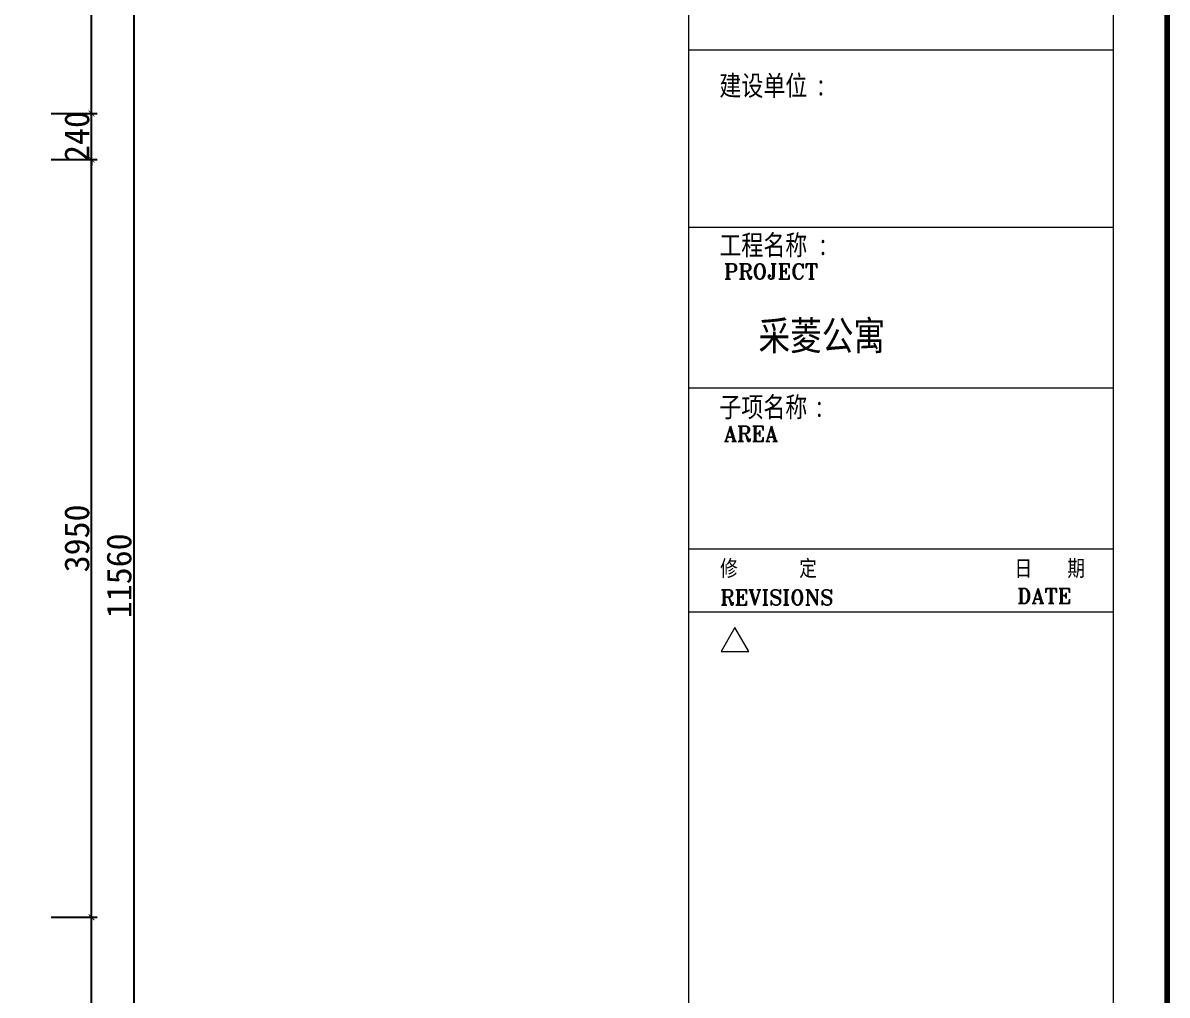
# Model space of a CAD drawing. Header units: millimetres. Extents: x 44393 to 91220, y 25301 to 41858.
# Drawn here: x 85253 to 91220, y 31722 to 36790 of the extents above; entities that cross this region are included whole.
import ezdxf

# ---------------------------------------------------------------- set-up
doc = ezdxf.new("R2010")
doc.units = ezdxf.units.MM
doc.layers.add('图框', color=165, linetype='Continuous', lineweight=0)
doc.layers.add('目录', color=50, linetype='Continuous')
doc.styles.add('COMANT', font='romant.shx')
doc.styles.add('黑体', font='simhei.ttf')
doc.dimstyles.new('cf', dxfattribs={"dimtxt": 130, "dimasz": 30, "dimexe": 30, "dimexo": 30, "dimgap": 10, "dimtad": 1, "dimdec": 0, "dimdsep": 46, "dimtxsty": '黑体', "dimblk": 'ARCHTICK', "dimcen": 2.5, "dimdle": 20, "dimclrd": 251, "dimclre": 251, "dimclrt": 251, "dimadec": 0, "dimazin": 0, "dimtfac": 1, "dimtdec": 0, "dimtix": 1, "dimtmove": 0, "dimatfit": 3, "dimfxl": 1, "dimtzin": 0, "dimarcsym": 0})

# ---------------------------------------------------------------- blocks, each defined once
blk = doc.blocks.new('_ArchTick')
at = {"color": 0, "linetype": 'ByBlock', "const_width": 0.15}
blk.add_lwpolyline([(-0.5, -0.5), (0.5, 0.5)], dxfattribs=at)
blk = doc.blocks.new('*D199')
at = {"color": 251, "lineweight": -2, "transparency": 16777216}
for p, q in [((85400.5, 32128), (85640.5, 32128)), ((85610.5, 28108), (85610.5, 32148)), ((85400.5, 28128), (85640.5, 28128))]:
    blk.add_line(p, q, dxfattribs=at)
at = {"layer": 'DEFPOINTS', "color": 0, "transparency": 16777216}
for p in [(85370.5, 32128), (85610.5, 32128), (85370.5, 28128)]:
    blk.add_point(p, dxfattribs=at)
at = {"color": 251, "lineweight": -2, "transparency": 16777216, "xscale": 30, "yscale": 30, "zscale": 30}
for p, rotation in [((85610.5, 32128), 90), ((85610.5, 28128), 270)]:
    blk.add_blockref('_ArchTick', p, dxfattribs=dict(at, rotation=rotation))
at = {"color": 251, "lineweight": 90, "transparency": 16777216, "insert": (85534.8, 30128), "char_height": 130, "attachment_point": 5, "rotation": 90, "style": '黑体'}
blk.add_mtext('4000', dxfattribs=at)
blk = doc.blocks.new('*D200')
at = {"color": 251, "lineweight": -2, "transparency": 16777216}
for p, q in [((85400.5, 36078), (85640.5, 36078)), ((85610.5, 32108), (85610.5, 36098)), ((85400.5, 32128), (85640.5, 32128))]:
    blk.add_line(p, q, dxfattribs=at)
at = {"layer": 'DEFPOINTS', "color": 0, "transparency": 16777216}
for p in [(85370.5, 36078), (85610.5, 36078), (85370.5, 32128)]:
    blk.add_point(p, dxfattribs=at)
at = {"color": 251, "lineweight": -2, "transparency": 16777216, "xscale": 30, "yscale": 30, "zscale": 30}
for p, rotation in [((85610.5, 36078), 90), ((85610.5, 32128), 270)]:
    blk.add_blockref('_ArchTick', p, dxfattribs=dict(at, rotation=rotation))
at = {"color": 251, "lineweight": 90, "transparency": 16777216, "insert": (85534.8, 34103), "char_height": 130, "attachment_point": 5, "rotation": 90, "style": '黑体'}
blk.add_mtext('3950', dxfattribs=at)
blk = doc.blocks.new('*D201')
at = {"color": 251, "lineweight": -2, "transparency": 16777216}
for p, q in [((85610.5, 36318), (85610.5, 36348)), ((85400.5, 36318), (85640.5, 36318)), ((85610.5, 36078), (85610.5, 36318)), ((85400.5, 36078), (85640.5, 36078)), ((85610.5, 36078), (85610.5, 36048))]:
    blk.add_line(p, q, dxfattribs=at)
at = {"layer": 'DEFPOINTS', "color": 0, "transparency": 16777216}
for p in [(85370.5, 36318), (85610.5, 36318), (85370.5, 36078)]:
    blk.add_point(p, dxfattribs=at)
at = {"color": 251, "lineweight": -2, "transparency": 16777216, "xscale": 30, "yscale": 30, "zscale": 30}
for p, rotation in [((85610.5, 36318), 270), ((85610.5, 36078), 90)]:
    blk.add_blockref('_ArchTick', p, dxfattribs=dict(at, rotation=rotation))
at = {"color": 251, "lineweight": 90, "transparency": 16777216, "insert": (85534.8, 36198), "char_height": 130, "attachment_point": 5, "rotation": 90, "style": '黑体'}
blk.add_mtext('240', dxfattribs=at)
blk = doc.blocks.new('*D202')
at = {"color": 251, "lineweight": -2, "transparency": 16777216}
for p, q in [((85400.5, 39688), (85640.5, 39688)), ((85610.5, 36298), (85610.5, 39708)), ((85400.5, 36318), (85640.5, 36318))]:
    blk.add_line(p, q, dxfattribs=at)
at = {"layer": 'DEFPOINTS', "color": 0, "transparency": 16777216}
for p in [(85370.5, 39688), (85610.5, 39688), (85370.5, 36318)]:
    blk.add_point(p, dxfattribs=at)
at = {"color": 251, "lineweight": -2, "transparency": 16777216, "xscale": 30, "yscale": 30, "zscale": 30}
for p, rotation in [((85610.5, 39688), 90), ((85610.5, 36318), 270)]:
    blk.add_blockref('_ArchTick', p, dxfattribs=dict(at, rotation=rotation))
at = {"color": 251, "lineweight": 90, "transparency": 16777216, "insert": (85534.8, 38003), "char_height": 130, "attachment_point": 5, "rotation": 90, "style": '黑体'}
blk.add_mtext('3370', dxfattribs=at)
blk = doc.blocks.new('*D203')
at = {"color": 251, "lineweight": -2, "transparency": 16777216}
for p, q in [((85400.5, 39688), (85860.5, 39688)), ((85830.5, 39708), (85830.5, 28108)), ((85400.5, 28128), (85860.5, 28128))]:
    blk.add_line(p, q, dxfattribs=at)
at = {"layer": 'DEFPOINTS', "color": 0, "transparency": 16777216}
for p in [(85370.5, 39688), (85370.5, 28128), (85830.5, 28128)]:
    blk.add_point(p, dxfattribs=at)
at = {"color": 251, "lineweight": -2, "transparency": 16777216, "xscale": 30, "yscale": 30, "zscale": 30}
for p, rotation in [((85830.5, 39688), 90), ((85830.5, 28128), 270)]:
    blk.add_blockref('_ArchTick', p, dxfattribs=dict(at, rotation=rotation))
at = {"color": 251, "lineweight": 90, "transparency": 16777216, "insert": (85754.8, 33908), "char_height": 130, "attachment_point": 5, "rotation": 90, "style": '黑体'}
blk.add_mtext('11560', dxfattribs=at)

msp = doc.modelspace()

# ---------------------------------------------------------------- linework, layer by layer
at = {"color": 1, "lineweight": 90}
msp.add_lwpolyline([(67806.7, 25301.3), (91220.2, 25301.3), (91220.2, 41858), (67806.7, 41858)], close=True, dxfattribs=at)
at = {"layer": '图框', "color": 142}
for p, q in [((88725.9, 25580.5), (88725.9, 41578.7)), ((90940.9, 25580.5), (90940.9, 41578.7)), ((88725.9, 36650.5), (90940.9, 36650.5)), ((88725.9, 36650.5), (90940.9, 36650.5)), ((88725.9, 34049.1), (90940.9, 34049.1)), ((88725.9, 34049.1), (90940.9, 34049.1)), ((88725.9, 34049.1), (90940.9, 34049.1)), ((88725.9, 34049.1), (90940.9, 34049.1)), ((88725.9, 34049.1), (90940.9, 34049.1)), ((88725.9, 34049.1), (90940.9, 34049.1)), ((88725.9, 34049.1), (90940.9, 34049.1))]:
    msp.add_line(p, q, dxfattribs=at)
at = {"layer": '图框', "color": 142, "lineweight": 18}
for p, q in [((88725.9, 35725.7), (90940.9, 35725.7)), ((88725.9, 34887.4), (90940.9, 34887.4)), ((88725.9, 33720.1), (90940.9, 33720.1))]:
    msp.add_line(p, q, dxfattribs=at)
at = {"layer": '图框', "color": 150}
for p, q in [((88966.3, 33638.2), (88894.3, 33513.5)), ((89038.4, 33513.5), (88966.3, 33638.2)), ((88894.3, 33513.5), (89038.4, 33513.5))]:
    msp.add_line(p, q, dxfattribs=at)

# ---------------------------------------------------------------- texts
at = {"layer": '图框', "color": 150, "lineweight": 9, "style": 'COMANT', "width": 1}
for s, p in [('PROJECT', (88908.8, 35454.5)), ('AREA', (88908.8, 34608.4)), ('DATE', (90438.1, 33763.1)), ('REVISIONS', (88889.5, 33755.6))]:
    msp.add_text(s, height=79.58, dxfattribs=at).set_placement(p)
at = {"layer": '目录', "color": 150, "style": '黑体', "width": 0.8}
for s, height, p in [('建设单位', 105.07, (88885, 36410.8)), ('：', 92.9, (89389.2, 36410.8)), ('工程名称', 105.07, (88885, 35579.4)), ('：', 92.9, (89400, 35579.4)), ('采菱公寓', 151.31, (89089.2, 35084.6)), ('子项名称', 105.07, (88885, 34735.2)), ('：', 92.9, (89381, 34735.2)), ('修       定 ', 84.19, (88889, 33905.3))]:
    msp.add_text(s, height=height, dxfattribs=at).set_placement(p)
at = {"layer": '目录', "color": 2, "style": '黑体', "width": 0.8}
msp.add_text('日    期 ', height=84.19, dxfattribs=at).set_placement((90424.4, 33905.3))

# ---------------------------------------------------------------- dimensions: what is measured, and where the dimension line sits
at = {"color": 255, "lineweight": 90}
for base, p1, p2, angle, picture, middle in [((85610.5, 39688), (85370.5, 36318), (85370.5, 39688), 270, '*D202', (85534.8, 38003)), ((85830.5, 28128), (85370.5, 39688), (85370.5, 28128), 90, '*D203', (85754.8, 33908)), ((85610.5, 36318), (85370.5, 36078), (85370.5, 36318), 270, '*D201', (85534.8, 36198)), ((85610.5, 36078), (85370.5, 32128), (85370.5, 36078), 270, '*D200', (85534.8, 34103)), ((85610.5, 32128), (85370.5, 28128), (85370.5, 32128), 270, '*D199', (85534.8, 30128))]:
    dim = msp.add_linear_dim(base=base, p1=p1, p2=p2, angle=angle, dimstyle='cf', dxfattribs=at)
    dim.commit()
    dim.dimension.update_dxf_attribs({"geometry": picture, "text_midpoint": middle})

doc.saveas('drawing.dxf')
